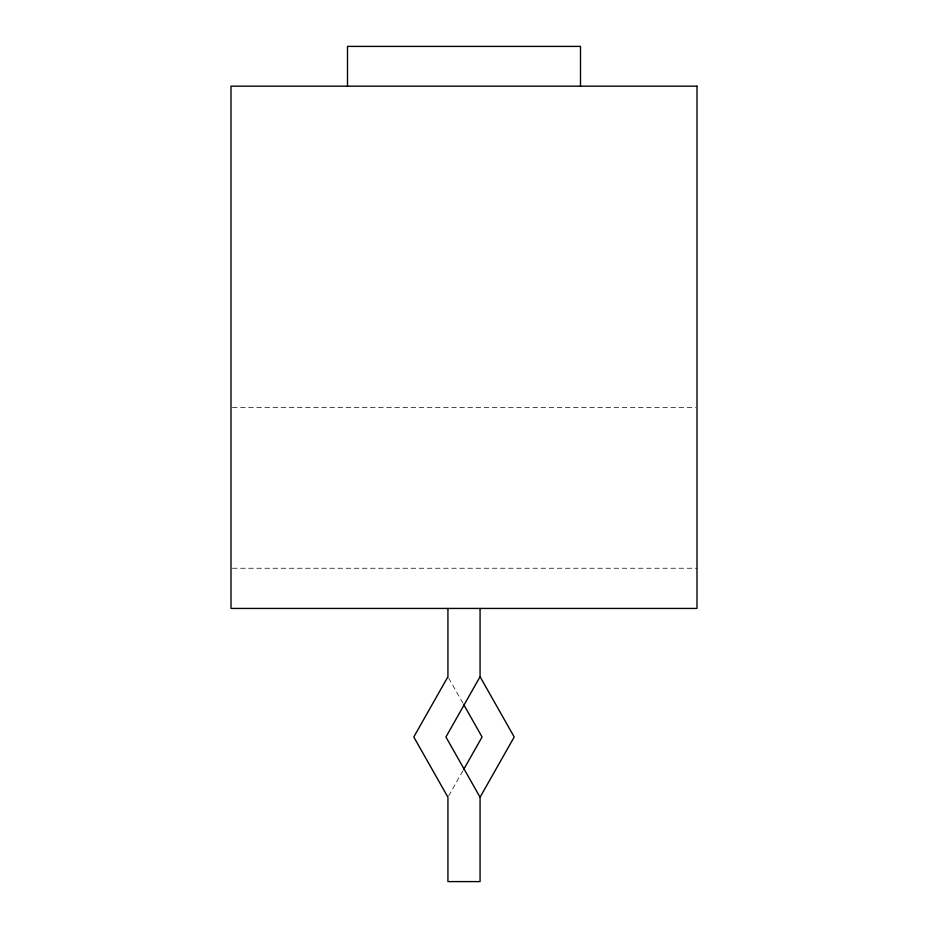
<?xml version="1.0" encoding="UTF-8"?>
<svg xmlns="http://www.w3.org/2000/svg" width="928" height="928" viewBox="0 0 928 928"><rect width="100%" height="100%" fill="white"/><g stroke="black" fill="none" stroke-linecap="round" stroke-linejoin="round"><path stroke-width="0.7" stroke-dasharray="4.64 3.48" d="M448.642 795.98L462.875 770.878M232.441 407.566L695.559 407.566M232.441 568.249L696.998 568.249M448.642 677.974L462.875 703.088"/><path stroke-width="1.39" d="M480.066 608.432L480.066 676.721L445.927 736.983L480.066 797.233L480.066 881.6L447.934 881.6L447.934 797.233L413.784 736.983L447.934 676.721L447.934 608.432M463.582 769.614L482.073 736.983L463.582 704.34M480.066 797.233L514.216 736.983L480.066 676.721M580.499 86.176L580.499 46.4L347.501 46.4L347.501 86.176M696.998 86.176L231.002 86.176L231.002 608.432L696.998 608.432L696.998 86.176"/></g></svg>
